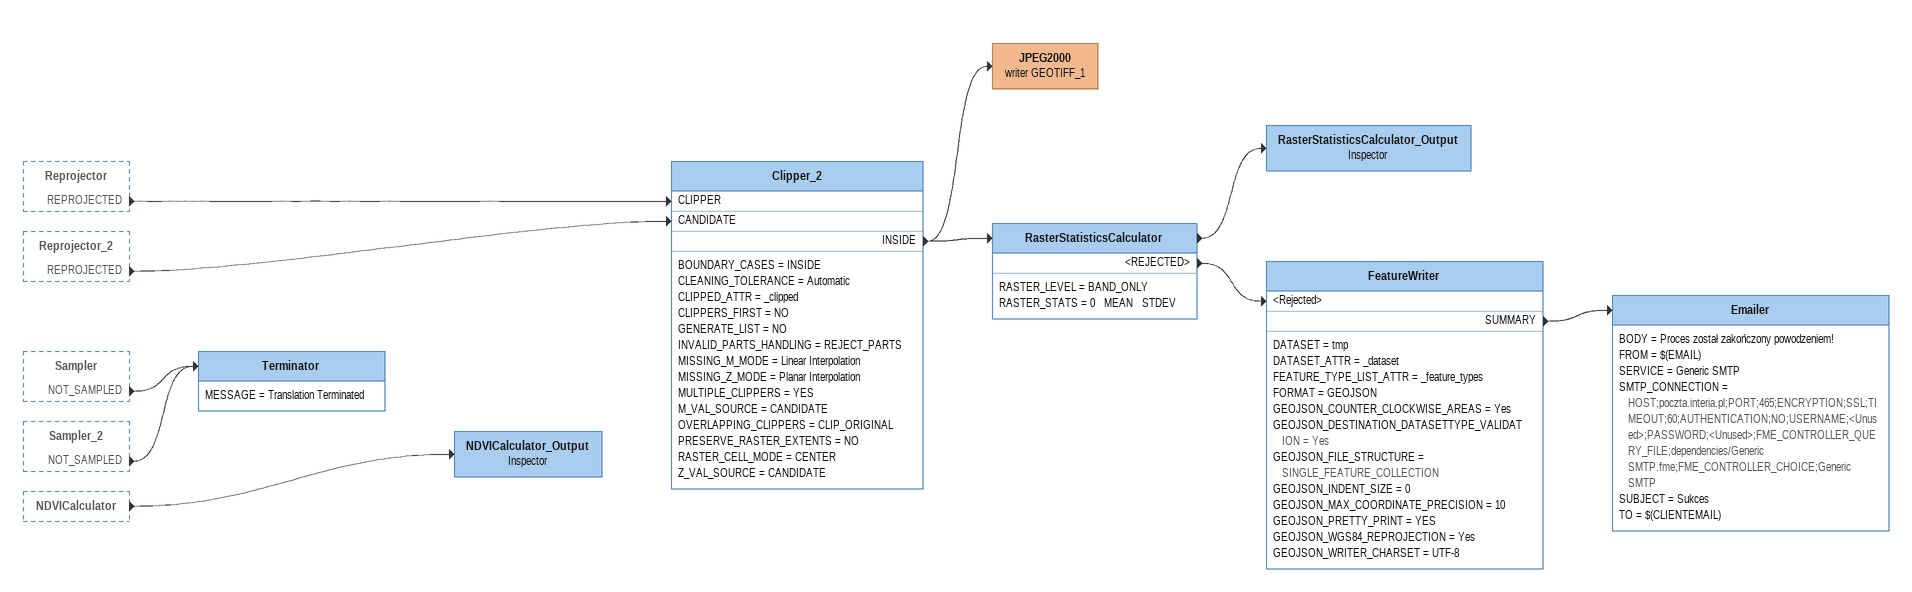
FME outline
Reprojector [outside]
    REPROJECTED -> Clipper_2 [CLIPPER]
Reprojector_2 [outside]
    REPROJECTED -> Clipper_2 [CANDIDATE]
Sampler [outside]
    NOT_SAMPLED -> Terminator
Sampler_2 [outside]
    NOT_SAMPLED -> Terminator
NDVICalculator [outside]
    -> NDVICalculator_Output
Clipper_2
    BOUNDARY_CASES = INSIDE
    CLEANING_TOLERANCE = Automatic
    CLIPPED_ATTR = _clipped
    CLIPPERS_FIRST = NO
    GENERATE_LIST = NO
    INVALID_PARTS_HANDLING = REJECT_PARTS
    MISSING_M_MODE = Linear Interpolation
    MISSING_Z_MODE = Planar Interpolation
    MULTIPLE_CLIPPERS = YES
    M_VAL_SOURCE = CANDIDATE
    OVERLAPPING_CLIPPERS = CLIP_ORIGINAL
    PRESERVE_RASTER_EXTENTS = NO
    RASTER_CELL_MODE = CENTER
    Z_VAL_SOURCE = CANDIDATE
    INSIDE -> RasterStatisticsCalculator
    INSIDE -> JPEG2000 (writer GEOTIFF_1)
JPEG2000 (writer GEOTIFF_1)
RasterStatisticsCalculator
    RASTER_LEVEL = BAND_ONLY
    RASTER_STATS = 0   MEAN   STDEV
    -> RasterStatisticsCalculator_Output
    <REJECTED> -> FeatureWriter [<Rejected>]
RasterStatisticsCalculator_Output: Inspector
FeatureWriter
    DATASET = tmp
    DATASET_ATTR = _dataset
    FEATURE_TYPE_LIST_ATTR = _feature_types
    FORMAT = GEOJSON
    GEOJSON_COUNTER_CLOCKWISE_AREAS = Yes
    GEOJSON_DESTINATION_DATASETTYPE_VALIDATION = Yes
    GEOJSON_FILE_STRUCTURE = SINGLE_FEATURE_COLLECTION
    GEOJSON_INDENT_SIZE = 0
    GEOJSON_MAX_COORDINATE_PRECISION = 10
    GEOJSON_PRETTY_PRINT = YES
    GEOJSON_WGS84_REPROJECTION = Yes
    GEOJSON_WRITER_CHARSET = UTF-8
    SUMMARY -> Emailer
Emailer
    BODY = Proces został zakończony powodzeniem!
    FROM = $(EMAIL)
    SERVICE = Generic SMTP
    SMTP_CONNECTION = HOST;poczta.interia.pl;PORT;465;ENCRYPTION;SSL;TIMEOUT;60;AUTHENTICATION;NO;USERNAME;<Unused>;PASSWORD;<Unused>;FME_CONTROLLER_QUERY_FILE;dependencies/Generic SMTP.fme;FME_CONTROLLER_CHOICE;Generic SMTP
    SUBJECT = Sukces
    TO = $(CLIENTEMAIL)
NDVICalculator_Output: Inspector
Terminator
    MESSAGE = Translation Terminated
